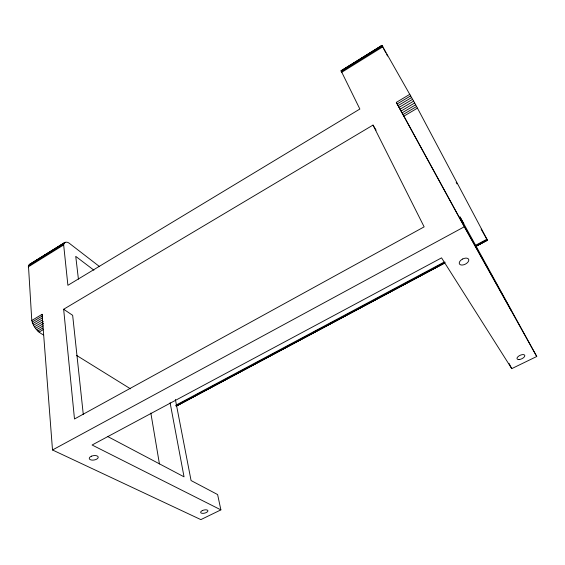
<?xml version="1.0" encoding="UTF-8"?>
<svg xmlns="http://www.w3.org/2000/svg" width="565" height="565" viewBox="0 0 565 565"><rect width="100%" height="100%" fill="white"/><g stroke="black" fill="none" stroke-linecap="round" stroke-linejoin="round"><path stroke-width="0.85" d="M475.786 246.467L487.454 240.245L487.249 239.786L415.671 104.779L381.968 45.384L341.062 70.802L359.856 109.038L67.899 285.311L63.661 244.928C63.499 241.841 67.228 241.481 69.107 243.134L99.631 266.666M43.526 334.904C37.686 332.192 33.208 326.768 31.788 320.482L28.462 265.903L29.422 264.477L64.657 242.576M29.422 264.477L65.314 242.23M341.062 70.802L381.968 45.384M28.857 265.084L64.156 243.155M341.119 71.063L382.117 45.588M32.488 262.993L42.947 256.496M44.444 255.571L47.432 253.713M48.922 252.788L51.168 251.397M53.407 249.998L63.866 243.501M344.368 69.234L345.844 68.316M347.327 67.397L350.286 65.554M351.769 64.636L353.987 63.252M356.211 61.875L362.13 58.195M363.613 57.277L365.838 55.893M368.055 54.515L370.28 53.138M372.497 51.754L373.981 50.836M375.457 49.918L378.423 48.074M379.899 47.156L381.975 45.447M28.462 265.903L63.824 243.939M341.317 71.586L382.406 46.069M28.25 266.906L63.661 244.928M341.663 72.355L382.83 46.796M31.788 320.482L42.085 314.317L42.495 315.863L32.184 322.029M42.085 314.317L52.503 449.973L200.85 519.616L220.887 509.884L92.095 445.008L441.555 257.866L511.742 368.641L536.75 356.494L464.317 226.784L396.333 102.385L409.872 94.277M511.728 311.386L460.263 219.171L397.174 103.925L410.734 95.817M32.763 323.632L42.354 317.904M398.099 105.606L411.673 97.498M33.519 325.242L42.368 319.96M399.074 107.378L412.662 99.285M373.006 125.098L424.138 226.862L74.488 418.99L63.654 309.253L373.006 125.098L376.092 130.155M34.416 326.824L43.272 321.549M400.084 109.207L413.672 101.121M35.447 328.336L43.562 323.512M401.101 111.044L414.682 102.971M36.577 329.748L43.215 325.807M402.089 112.838L415.671 104.779M37.784 331.019L42.94 327.961M403.036 114.554L416.603 106.51M39.027 332.121L43.449 329.501M403.918 116.143L417.471 108.12M52.503 449.973L464.317 226.784M175.8 405.26L444.175 262.061M475.292 245.457L486.959 239.228M185.8 400.536L187.361 399.702M197.482 394.306L199.042 393.473M203.711 390.98L205.272 390.154M212.278 386.411L213.838 385.584M237.194 373.119L240.316 371.459M262.118 359.834L263.671 359.001M265.232 358.168L266.786 357.341M271.461 354.848L273.015 354.015M280.028 350.279L281.582 349.445M288.595 345.709L290.149 344.883M306.498 336.161L308.059 335.328M313.511 332.418L316.626 330.758M329.861 323.696L331.422 322.869M341.543 317.466L343.103 316.64M382.816 295.453L384.37 294.626M485.603 240.634L487.157 239.8L487.454 240.245M175.814 405.889L445.206 262.209M475.568 246.015L487.249 239.786M176.852 405.705L444.563 262.958M475.695 246.361L487.369 240.132L475.751 246.347M176.506 405.903L444.662 262.923M176.344 406.115L444.676 263.05M30.136 264.088L30.99 263.926M107.957 436.66L184.035 476.832L170.1 402.746M76.501 355.357L130.466 388.812M63.654 309.253L72.659 315.319L83.302 414.604M93.903 270.183L75.745 256.383L78.415 279.145M487.157 239.8L481.133 229.157M463.809 223.782L459.974 216.882L536.75 356.494M396.333 102.385L397.174 103.925M383.388 48.237L385.874 52.905M386.707 54.459L387.534 56.013M456.188 182.326L457.014 183.879M509.03 363.401L511.742 368.641M382.837 47.192L382.124 45.779M220.887 509.884L217.61 494.559L191.069 480.547L175.383 399.483M150.848 413.05L159.436 463.964M462.686 259.003L461.541 259.695A5.142 2.903 -26.6 0 0 459.642 264.215A5.142 2.903 -26.6 0 0 465.334 264.159L466.478 263.474A5.142 2.903 -26.6 0 0 468.399 258.947A5.142 2.903 -26.6 0 0 462.686 259.003M202.425 510.555L201.684 510.965A3.708 1.582 -13.6 0 0 201.437 513.14A3.708 1.582 -13.6 0 0 206.133 512.61L206.875 512.208A3.708 1.582 -13.6 0 0 207.129 510.026A3.708 1.582 -13.6 0 0 202.425 510.555M91.608 456.139L90.661 456.605A4.513 2.204 -9.3 0 0 89.821 459.387L90.506 459.769A4.513 2.204 -9.3 0 0 96.53 459.225A4.513 2.204 -9.3 0 0 97.47 456.139A4.513 2.204 -9.3 0 0 91.608 456.139M518.875 359.559A4.23 1.942 -24.7 0 0 524.829 355.745A4.23 1.942 -24.7 0 0 519.016 355.886A4.23 1.942 -24.7 0 0 518.875 359.559"/></g></svg>
